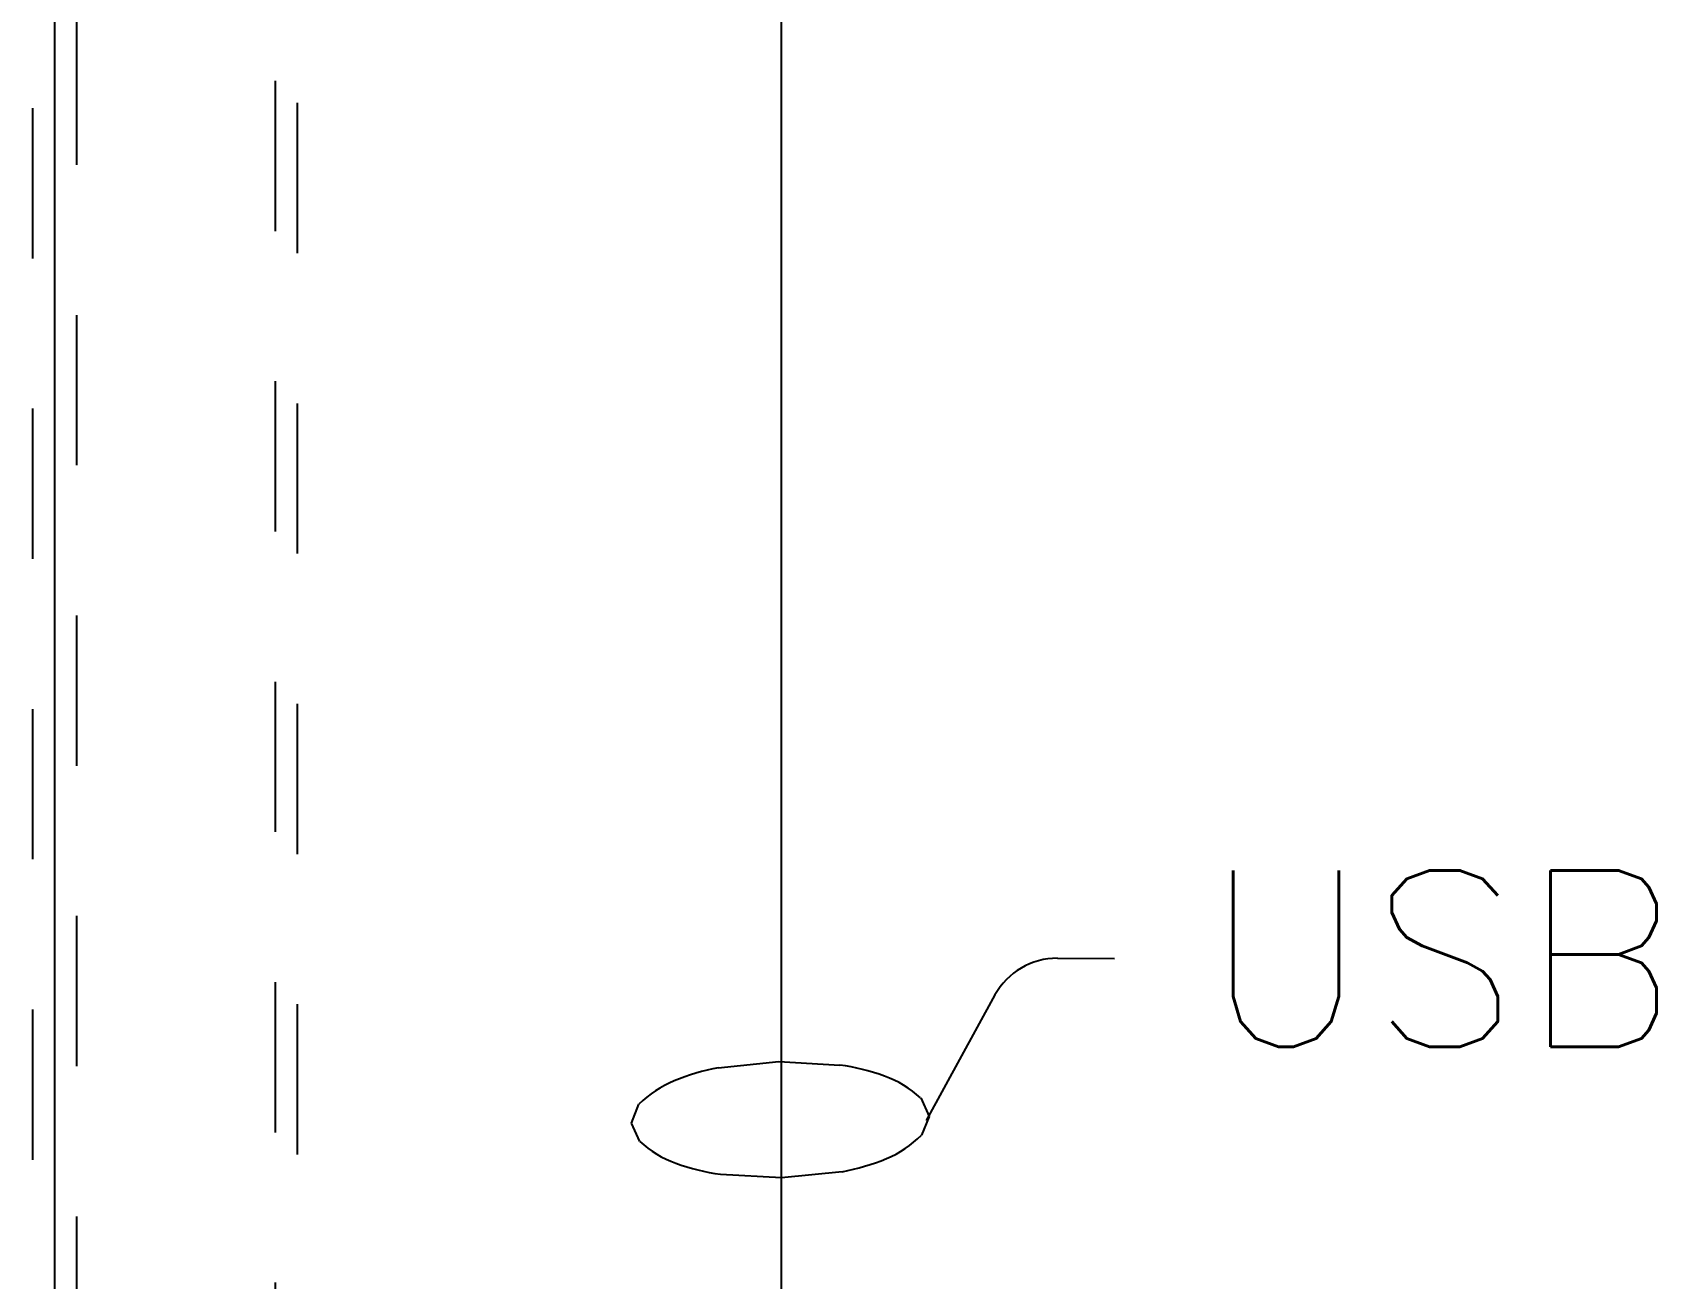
# Model space of a CAD drawing. Extents: x 0 to 34, y 0 to 22.
# Drawn here: x 14.736 to 15.818, y 12.075 to 12.904 of the extents above; entities that cross this region are included whole.
import ezdxf
from ezdxf.enums import TextEntityAlignment as Align

# ---------------------------------------------------------------- set-up
doc = ezdxf.new("R2010")
doc.units = 0
doc.header["$LTSCALE"] = 0.375
doc.header["$MEASUREMENT"] = 0
doc.linetypes.add('HIDDEN', pattern=[0.375, 0.25, -0.125])
doc.layers.get('0').update_dxf_attribs({"color": 4})
for name, color, linetype in [('DIM', 111, 'Continuous'), ('HIDDEN', 7, 'HIDDEN'), ('TEXT', 7, 'Continuous')]:
    doc.layers.add(name, color=color, linetype=linetype)
doc.styles.add('ROMANS', font='ROMANS.shx')

msp = doc.modelspace()

# ---------------------------------------------------------------- linework, layer by layer
at = {"lineweight": -3, "ltscale": 0.75}
msp.add_line((14.7511, 15.9308), (14.7511, 6.5035), dxfattribs=at)
at = {"layer": 'DIM', "lineweight": -3}
for p, q in [((15.4187, 12.288), (15.4568, 12.2878)), ((15.3315, 12.18), (15.3772, 12.2636)), ((15.1929, 12.2151), (15.2333, 12.2193)), ((15.2333, 12.2193), (15.2738, 12.2169)), ((15.1351, 12.1783), (15.1401, 12.1908)), ((15.3277, 12.195), (15.3333, 12.1827)), ((15.1407, 12.166), (15.1351, 12.1783)), ((15.3333, 12.1827), (15.3282, 12.1702)), ((15.235, 12.1418), (15.1945, 12.1441)), ((15.2754, 12.1459), (15.235, 12.1418))]:
    msp.add_line(p, q, dxfattribs=at)
for centre, radius, start, end in [((15.4184, 12.241), 0.047, 89.6538, 151.2963), ((15.2194, 12.0724), 0.1451, 100.4866, 112.6424), ((15.2538, 12.0732), 0.1451, 69.9317, 82.0875), ((15.2784, 12.1405), 0.0735, 47.9386, 69.9317), ((15.1918, 12.1385), 0.0735, 112.6424, 134.6356), ((15.1899, 12.2206), 0.0735, 227.9386, 249.9317), ((15.2766, 12.2225), 0.0735, 292.6424, 314.6356), ((15.249, 12.2886), 0.1451, 280.4866, 292.6424), ((15.2145, 12.2879), 0.1451, 249.9317, 262.0875)]:
    msp.add_arc(centre, radius, start, end, dxfattribs=at)
at = {"layer": 'HIDDEN', "lineweight": -3, "ltscale": 0.75}
for p, q in [((14.7364, 16.2539), (14.7364, 5.7105)), ((14.7657, 15.9162), (14.7657, 6.5182)), ((14.8979, 15.8721), (14.8979, 6.5622)), ((14.9126, 15.8574), (14.9126, 6.5769))]:
    msp.add_line(p, q, dxfattribs=at)
at = {"layer": 'TEXT', "lineweight": -3}
msp.add_line((15.235, 10.8196), (15.235, 13.6482), dxfattribs=at)

# ---------------------------------------------------------------- texts
at = {"layer": 'TEXT', "style": 'ROMANS'}
msp.add_text('USB', height=0.11747, dxfattribs=at).set_placement((15.5155, 12.2878), align=Align.MIDDLE_LEFT)

doc.saveas('drawing.dxf')
